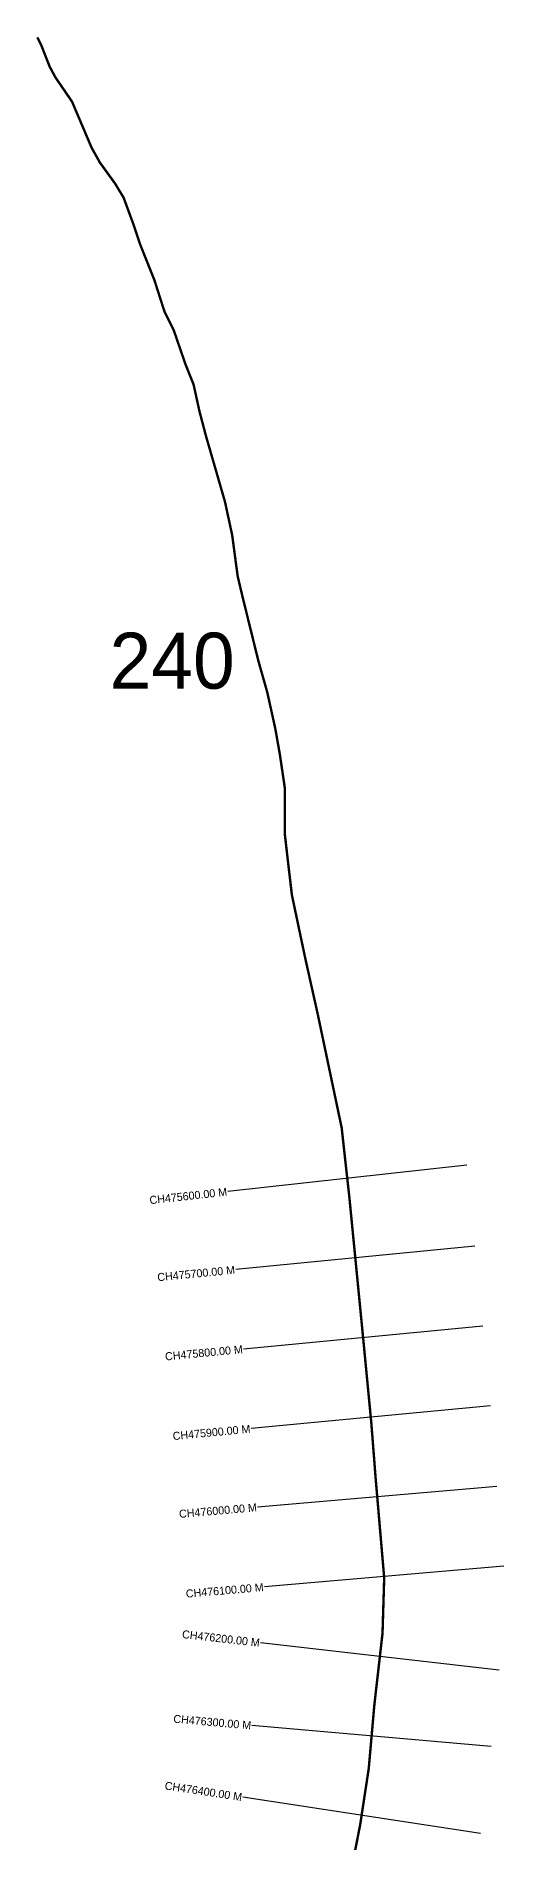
# Model space of a CAD drawing. Header units: feet. Extents: x 311691 to 317702, y 1901024 to 1905489.
# Drawn here: x 313098 to 313682, y 1903231 to 1905489 of the extents above; entities that cross this region are included whole.
import ezdxf
from ezdxf.enums import TextEntityAlignment as Align

# ---------------------------------------------------------------- set-up
doc = ezdxf.new("R2010")
doc.units = ezdxf.units.FT
doc.header["$MEASUREMENT"] = 0
for name, color, linetype in [('CS', 134, 'Continuous'), ('CSMark', 6, 'Continuous'), ('NATURALLY PROTECTED', 3, 'Continuous')]:
    doc.layers.add(name, color=color, linetype=linetype)

msp = doc.modelspace()

# ---------------------------------------------------------------- linework, layer by layer
at = {"layer": 'CS'}
for p, q in [((313635.7, 1904077.9), (313337.5, 1904044.8)), ((313645.9, 1903976.5), (313347.4, 1903947.2)), ((313655.7, 1903876.7), (313357.1, 1903848)), ((313665.2, 1903777.1), (313366.6, 1903748.5)), ((313673.4, 1903676), (313374.6, 1903650.2)), ((313682, 1903576.4), (313383.1, 1903550.6)), ((313676.3, 1903446.8), (313378.2, 1903480.7)), ((313666.4, 1903351.2), (313367.6, 1903377.4)), ((313652.8, 1903242.4), (313356.2, 1903287.7))]:
    msp.add_line(p, q, dxfattribs=at)
at = {"layer": 'NATURALLY PROTECTED', "const_width": 3, "flags": 128}
msp.add_lwpolyline([(313099.7, 1905487.4), (313104.6, 1905477.5), (313115, 1905450.9), (313122.3, 1905437.3), (313143, 1905407), (313167.4, 1905349.5), (313177.7, 1905331), (313196.9, 1905304.4), (313207.4, 1905287), (313219.4, 1905254.3), (313228, 1905228.7), (313245.8, 1905184), (313258.6, 1905144), (313269.7, 1905122.1), (313284.6, 1905078.8), (313294.7, 1905053.6), (313302, 1905020.3), (313310.2, 1904989.1), (313323, 1904944.8), (313333.9, 1904907), (313342.9, 1904865.3), (313349.8, 1904813.7), (313355.7, 1904788.8), (313375.6, 1904708.1), (313386.7, 1904668.9), (313396.7, 1904623.6), (313402.4, 1904591.4), (313408.5, 1904550.2), (313408.8, 1904490.1), (313413.8, 1904446.5), (313417.5, 1904415.3), (313434, 1904337), (313449.4, 1904268), (313479.6, 1904124.5), (313489.2, 1904037.7), (313505.8, 1903868), (313516.6, 1903755.8), (313522, 1903686.5), (313532.7, 1903561.9), (313530.6, 1903492.7), (313520.4, 1903403.2), (313513.4, 1903323.6), (313502.7, 1903253.4), (313480.5, 1903140.1)], dxfattribs=at)

# ---------------------------------------------------------------- texts
at = {"insert": (313189.9, 1904743.3), "char_height": 70, "attachment_point": 1}
msp.add_mtext_dynamic_manual_height_columns('240', width=95.172, gutter_width=1, heights=[0], dxfattribs=at)
at = {"layer": 'CSMark'}
for s, rotation, p in [('CH475600.00 M', 6.3433, (313336.5, 1904044.7)), ('CH475700.00 M', 5.5929, (313346.4, 1903947.1)), ('CH475800.00 M', 5.4763, (313356.1, 1903847.9)), ('CH475900.00 M', 5.4763, (313365.6, 1903748.4)), ('CH476000.00 M', 4.9292, (313373.6, 1903650.2)), ('CH476100.00 M', 4.9292, (313382.1, 1903550.5)), ('CH476200.00 M', 353.5064, (313377.3, 1903480.8)), ('CH476300.00 M', 354.9863, (313366.6, 1903377.5)), ('CH476400.00 M', 351.3157, (313355.2, 1903287.9))]:
    msp.add_text(s, height=10, rotation=rotation, dxfattribs=at).set_placement(p, align=Align.MIDDLE_RIGHT)

doc.saveas('drawing.dxf')
